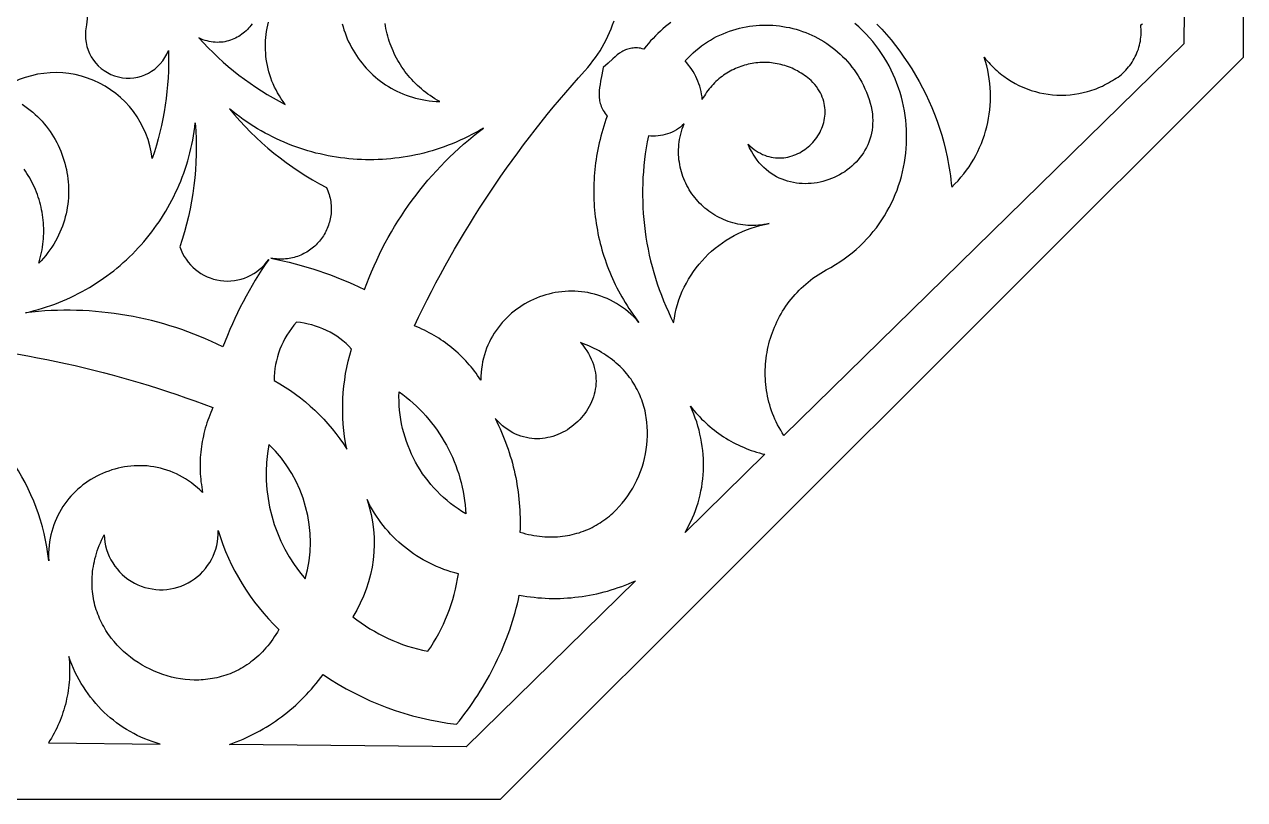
# Model space of a CAD drawing. Extents: x -555 to 555, y -555 to 555.
# Drawn here: x 6.6 to 175, y -175.3 to -68.3 of the extents above; entities that cross this region are included whole.
import ezdxf

# ---------------------------------------------------------------- set-up
doc = ezdxf.new("R2010")
doc.units = 0
doc.layers.add('LAYER_1', color=18, linetype='CONTINUOUS')
doc.layers.add('LAYER_2', color=140, linetype='CONTINUOUS')

msp = doc.modelspace()

# ---------------------------------------------------------------- linework, layer by layer
at = {"layer": 'LAYER_1'}
for points in [[(167.4, 6.28), (166.61, -71), (111.42, -125.03), (111.19, -124.66), (110.97, -124.29), (110.75, -123.92), (110.55, -123.55), (110.36, -123.17), (110.18, -122.78), (110.02, -122.4), (109.86, -122.01), (109.72, -121.62), (109.58, -121.23), (109.46, -120.83), (109.35, -120.43), (109.25, -120.03), (109.16, -119.63), (109.08, -119.23), (109.01, -118.83), (108.95, -118.42), (108.91, -118.02), (108.87, -117.61), (108.85, -117.21), (108.83, -116.8), (108.83, -116.39), (108.83, -115.99), (108.85, -115.58), (108.87, -115.18), (108.91, -114.77), (108.96, -114.37), (109.01, -113.97), (109.08, -113.57), (109.15, -113.17), (109.24, -112.78), (109.34, -112.38), (109.44, -111.99), (109.56, -111.6), (109.68, -111.22), (109.82, -110.84), (109.96, -110.46), (110.12, -110.08), (110.28, -109.71), (110.45, -109.34), (110.63, -108.98), (110.82, -108.61), (111.02, -108.26), (111.23, -107.91), (111.45, -107.56), (111.68, -107.22), (111.91, -106.89), (112.16, -106.56), (112.41, -106.23), (112.68, -105.91), (112.95, -105.6), (113.23, -105.3), (113.51, -105), (113.81, -104.7), (114.12, -104.42), (114.43, -104.14), (114.75, -103.87), (115.08, -103.61), (115.42, -103.35), (115.77, -103.1), (116.12, -102.86), (116.49, -102.63), (116.86, -102.41), (117.24, -102.2), (117.89, -101.85), (118.52, -101.47), (119.13, -101.09), (119.72, -100.68), (120.29, -100.26), (120.84, -99.82), (121.38, -99.37), (121.89, -98.91), (122.38, -98.43), (122.86, -97.93), (123.32, -97.43), (123.75, -96.91), (124.17, -96.38), (124.56, -95.84), (124.94, -95.29), (125.3, -94.72), (125.64, -94.15), (125.96, -93.57), (126.25, -92.98), (126.53, -92.39), (126.79, -91.78), (127.03, -91.17), (127.25, -90.55), (127.45, -89.93), (127.63, -89.3), (127.79, -88.67), (127.93, -88.03), (128.05, -87.39), (128.15, -86.75), (128.23, -86.1), (128.29, -85.45), (128.33, -84.8), (128.35, -84.15), (128.35, -83.5), (128.33, -82.85), (128.29, -82.2), (128.23, -81.55), (128.15, -80.9), (128.05, -80.26), (127.93, -79.61), (127.79, -78.98), (127.63, -78.34), (127.44, -77.71), (127.24, -77.08), (127.02, -76.46), (126.78, -75.85), (126.51, -75.24), (126.23, -74.64), (125.93, -74.05), (125.6, -73.47), (125.26, -72.89), (124.89, -72.32), (124.5, -71.77), (124.1, -71.22), (123.67, -70.69), (123.22, -70.16), (122.75, -69.65), (122.26, -69.15), (121.75, -68.67), (121.22, -68.2)], [(38, -68.24), (37.85, -68.45), (37.69, -68.65), (37.53, -68.84), (37.35, -69.02), (37.17, -69.2), (36.98, -69.37), (36.79, -69.54), (36.59, -69.69), (36.38, -69.84), (36.17, -69.97), (35.95, -70.1), (35.72, -70.22), (35.49, -70.33), (35.26, -70.42), (35.01, -70.51), (34.77, -70.59), (34.52, -70.65), (34.26, -70.71), (34, -70.75), (33.74, -70.78), (33.47, -70.79), (33.2, -70.8), (32.93, -70.79), (32.65, -70.76), (32.37, -70.73), (32.09, -70.67), (31.8, -70.61), (31.51, -70.52), (31.22, -70.43), (30.93, -70.31), (30.64, -70.18), (31.28, -70.88), (31.94, -71.56), (32.62, -72.22), (33.31, -72.87), (34.01, -73.51), (34.72, -74.12), (35.45, -74.73), (36.19, -75.31), (36.95, -75.88), (37.72, -76.43), (38.5, -76.96), (39.29, -77.48), (40.09, -77.98), (40.91, -78.46), (41.73, -78.93), (42.57, -79.37), (42.29, -78.98), (42.02, -78.59), (41.77, -78.19), (41.53, -77.78), (41.31, -77.37), (41.11, -76.96), (40.92, -76.54), (40.75, -76.13), (40.59, -75.7), (40.45, -75.28), (40.33, -74.85), (40.22, -74.43), (40.12, -74), (40.04, -73.57), (39.97, -73.14), (39.92, -72.71), (39.88, -72.27), (39.86, -71.84), (39.85, -71.41), (39.86, -70.98), (39.87, -70.55), (39.91, -70.13), (39.95, -69.7), (40.01, -69.28), (40.08, -68.86), (40.17, -68.44), (40.27, -68.03)], [(50.44, -68.23), (50.56, -68.65), (50.69, -69.07), (50.83, -69.49), (50.98, -69.9), (51.15, -70.31), (51.33, -70.71), (51.52, -71.1), (51.73, -71.49), (51.94, -71.88), (52.17, -72.25), (52.41, -72.62), (52.66, -72.98), (52.92, -73.34), (53.19, -73.68), (53.47, -74.02), (53.76, -74.35), (54.06, -74.67), (54.37, -74.98), (54.69, -75.29), (55.02, -75.58), (55.37, -75.86), (55.72, -76.13), (56.07, -76.4), (56.44, -76.65), (56.82, -76.89), (57.21, -77.12), (57.6, -77.33), (58, -77.54), (58.41, -77.73), (58.83, -77.91), (59.26, -78.07), (59.69, -78.23), (60.13, -78.37), (60.58, -78.49), (61.03, -78.61), (61.49, -78.7), (61.96, -78.79), (62.44, -78.85), (62.92, -78.9), (63.4, -78.94), (63.9, -78.96), (63.56, -78.77), (63.23, -78.57), (62.9, -78.37), (62.58, -78.15), (62.27, -77.93), (61.97, -77.71), (61.67, -77.47), (61.38, -77.23), (61.1, -76.99), (60.82, -76.74), (60.56, -76.48), (60.3, -76.21), (60.04, -75.94), (59.8, -75.67), (59.56, -75.39), (59.33, -75.1), (59.11, -74.81), (58.89, -74.51), (58.69, -74.21), (58.49, -73.91), (58.3, -73.6), (58.12, -73.28), (57.94, -72.97), (57.77, -72.64), (57.61, -72.32), (57.46, -71.99), (57.32, -71.66), (57.19, -71.32), (57.06, -70.98), (56.94, -70.64), (56.83, -70.3), (56.73, -69.95), (56.64, -69.6), (56.56, -69.25), (56.48, -68.9), (56.41, -68.54), (56.36, -68.19)], [(95.79, -68.04), (95.43, -68.33), (95.06, -68.63), (94.71, -68.94), (94.36, -69.25), (94.02, -69.58), (93.68, -69.92), (93.35, -70.26), (93.02, -70.61), (92.71, -70.97), (92.4, -71.34), (92.1, -71.72), (91.86, -71.67), (91.64, -71.62), (91.42, -71.59), (91.2, -71.57), (91, -71.56), (90.8, -71.56), (90.6, -71.58), (90.41, -71.6), (90.23, -71.63), (90.05, -71.67), (89.87, -71.72), (89.7, -71.78), (89.53, -71.85), (89.36, -71.92), (89.2, -72.01), (89.04, -72.1), (88.72, -72.3), (88.41, -72.53), (88.1, -72.78), (87.78, -73.05), (87.14, -73.65), (86.46, -74.29), (86.28, -75.26), (86.11, -76.17), (86.04, -76.61), (85.98, -77.03), (85.93, -77.45), (85.91, -77.86), (85.92, -78.26), (85.93, -78.46), (85.95, -78.66), (85.98, -78.85), (86.02, -79.05), (86.07, -79.25), (86.13, -79.44), (86.2, -79.63), (86.28, -79.83), (86.37, -80.02), (86.47, -80.21), (86.59, -80.4), (86.72, -80.6), (86.86, -80.79), (87.02, -80.99), (86.85, -81.44), (86.7, -81.89), (86.55, -82.34), (86.41, -82.8), (86.27, -83.26), (86.15, -83.72), (86.03, -84.18), (85.92, -84.64), (85.82, -85.1), (85.72, -85.56), (85.63, -86.02), (85.55, -86.49), (85.48, -86.95), (85.41, -87.42), (85.36, -87.88), (85.3, -88.35), (85.26, -88.82), (85.23, -89.28), (85.2, -89.75), (85.18, -90.22), (85.16, -90.68), (85.16, -91.15), (85.16, -91.62), (85.17, -92.08), (85.18, -92.55), (85.21, -93.02), (85.24, -93.48), (85.28, -93.94), (85.32, -94.41), (85.38, -94.87), (85.44, -95.33), (85.5, -95.79), (85.58, -96.25), (85.66, -96.71), (85.75, -97.17), (85.84, -97.62), (85.95, -98.08), (86.06, -98.53), (86.18, -98.98), (86.3, -99.43), (86.43, -99.88), (86.57, -100.32), (86.72, -100.76), (86.87, -101.21), (87.03, -101.64), (87.2, -102.08), (87.37, -102.52), (87.56, -102.95), (87.74, -103.38), (87.94, -103.8), (88.14, -104.23), (88.35, -104.65), (88.57, -105.07), (88.79, -105.48), (89.02, -105.9), (89.26, -106.3), (89.5, -106.71), (89.76, -107.11), (90.01, -107.51), (90.28, -107.91), (90.55, -108.3), (90.83, -108.69), (91.11, -109.07), (91.41, -109.46), (91.05, -109.06), (90.68, -108.68), (90.3, -108.32), (89.92, -107.98), (89.53, -107.66), (89.13, -107.37), (88.72, -107.09), (88.31, -106.83), (87.89, -106.59), (87.46, -106.37), (87.03, -106.16), (86.6, -105.98), (86.16, -105.81), (85.72, -105.67), (85.27, -105.54), (84.82, -105.43), (84.37, -105.33), (83.92, -105.26), (83.47, -105.2), (83.02, -105.16), (82.56, -105.13), (82.11, -105.12), (81.66, -105.13), (81.21, -105.16), (80.76, -105.2), (80.31, -105.25), (79.86, -105.33), (79.42, -105.41), (78.98, -105.52), (78.55, -105.64), (78.12, -105.77), (77.69, -105.92), (77.27, -106.08), (76.86, -106.26), (76.45, -106.45), (76.05, -106.66), (75.66, -106.88), (75.27, -107.11), (74.9, -107.36), (74.53, -107.62), (74.17, -107.9), (73.82, -108.18), (73.48, -108.48), (73.15, -108.79), (72.84, -109.12), (72.53, -109.46), (72.24, -109.8), (71.96, -110.17), (71.69, -110.54), (71.43, -110.92), (71.19, -111.32), (70.97, -111.72), (70.76, -112.14), (70.56, -112.57), (70.38, -113.01), (70.22, -113.46), (70.07, -113.91), (69.94, -114.38), (69.83, -114.86), (69.74, -115.35), (69.67, -115.85), (69.61, -116.35), (69.58, -116.87), (69.56, -117.4), (69.35, -117.08), (69.14, -116.77), (68.92, -116.46), (68.7, -116.16), (68.47, -115.86), (68.23, -115.57), (67.99, -115.28), (67.74, -115), (67.49, -114.72), (67.23, -114.45), (66.97, -114.19), (66.7, -113.92), (66.43, -113.67), (66.15, -113.42), (65.87, -113.17), (65.58, -112.93), (65.29, -112.7), (64.99, -112.47), (64.69, -112.25), (64.39, -112.03), (64.08, -111.82), (63.76, -111.62), (63.45, -111.42), (63.12, -111.23), (62.8, -111.04), (62.47, -110.86), (62.13, -110.69), (61.8, -110.52), (61.45, -110.36), (61.11, -110.21), (60.76, -110.06), (60.41, -109.92), (60.98, -108.72), (61.57, -107.53), (62.16, -106.34), (62.77, -105.16), (63.39, -103.98), (64.01, -102.81), (64.65, -101.64), (65.3, -100.49), (65.96, -99.33), (66.63, -98.19), (67.31, -97.05), (68, -95.92), (68.7, -94.79), (69.41, -93.67), (70.14, -92.56), (70.87, -91.45), (71.61, -90.35), (72.36, -89.26), (73.13, -88.17), (73.9, -87.09), (74.68, -86.02), (75.47, -84.96), (76.28, -83.9), (77.09, -82.85), (77.91, -81.81), (78.74, -80.77), (79.58, -79.74), (80.43, -78.72), (81.3, -77.71), (82.17, -76.71), (83.05, -75.71), (83.94, -74.72), (83.94, -74.71), (84.33, -74.27), (84.7, -73.82), (85.05, -73.37), (85.39, -72.9), (85.72, -72.43), (86.03, -71.95), (86.32, -71.46), (86.6, -70.96), (86.87, -70.46), (87.12, -69.95), (87.35, -69.43), (87.57, -68.91), (87.77, -68.38), (87.96, -67.84)], [(124.24, -68.27), (124.91, -68.99), (125.56, -69.72), (126.2, -70.47), (126.81, -71.23), (127.41, -72.02), (127.98, -72.82), (128.54, -73.64), (129.08, -74.47), (129.59, -75.32), (130.08, -76.18), (130.55, -77.06), (131, -77.95), (131.42, -78.86), (131.83, -79.79), (132.2, -80.72), (132.56, -81.67), (132.89, -82.63), (133.19, -83.61), (133.47, -84.6), (133.72, -85.6), (133.95, -86.61), (134.05, -87.12), (134.14, -87.64), (134.23, -88.15), (134.32, -88.67), (134.39, -89.2), (134.46, -89.72), (134.52, -90.25), (134.58, -90.78), (135.02, -90.34), (135.45, -89.89), (135.85, -89.42), (136.24, -88.94), (136.61, -88.45), (136.96, -87.95), (137.3, -87.44), (137.61, -86.92), (137.9, -86.39), (138.18, -85.85), (138.43, -85.3), (138.67, -84.75), (138.88, -84.19), (139.08, -83.62), (139.26, -83.04), (139.41, -82.46), (139.55, -81.87), (139.66, -81.28), (139.76, -80.69), (139.83, -80.09), (139.89, -79.49), (139.92, -78.89), (139.93, -78.28), (139.92, -77.67), (139.89, -77.07), (139.84, -76.46), (139.76, -75.85), (139.67, -75.25), (139.55, -74.64), (139.41, -74.04), (139.25, -73.44), (139.06, -72.85), (139.26, -73.1), (139.47, -73.35), (139.68, -73.59), (139.89, -73.82), (140.11, -74.05), (140.33, -74.27), (140.56, -74.49), (140.79, -74.7), (141.03, -74.91), (141.27, -75.1), (141.51, -75.3), (141.76, -75.48), (142.26, -75.84), (142.78, -76.16), (143.31, -76.47), (143.85, -76.74), (144.41, -77), (144.97, -77.22), (145.54, -77.42), (146.12, -77.6), (146.71, -77.74), (147.3, -77.86), (147.9, -77.96), (148.5, -78.03), (149.1, -78.07), (149.71, -78.08), (150.32, -78.07), (150.92, -78.02), (151.53, -77.96), (152.13, -77.86), (152.73, -77.73), (153.33, -77.58), (153.63, -77.49), (153.92, -77.4), (154.22, -77.3), (154.51, -77.19), (154.8, -77.07), (155.09, -76.95), (155.38, -76.82), (155.66, -76.68), (155.95, -76.53), (156.23, -76.38), (156.5, -76.22), (156.78, -76.06), (157.04, -75.9), (157.29, -75.74), (157.53, -75.58), (157.76, -75.4), (157.99, -75.22), (158.21, -75.03), (158.42, -74.83), (158.62, -74.62), (158.81, -74.41), (158.99, -74.19), (159.17, -73.97), (159.33, -73.74), (159.49, -73.51), (159.64, -73.27), (159.78, -73.02), (159.91, -72.77), (160.03, -72.52), (160.14, -72.26), (160.24, -72), (160.34, -71.74), (160.42, -71.47), (160.49, -71.2), (160.56, -70.93), (160.61, -70.65), (160.65, -70.37), (160.69, -70.1), (160.71, -69.82), (160.72, -69.53), (160.72, -69.25), (160.72, -68.97), (160.7, -68.68), (160.67, -68.4), (160.89, -68.22)], [(6.26, -79.33), (6.64, -79.59), (7.01, -79.86), (7.38, -80.14), (7.73, -80.43), (8.07, -80.73), (8.4, -81.05), (8.71, -81.37), (9.02, -81.69), (9.31, -82.03), (9.59, -82.38), (9.86, -82.73), (10.12, -83.09), (10.37, -83.46), (10.6, -83.84), (10.83, -84.22), (11.04, -84.61), (11.23, -85), (11.42, -85.4), (11.59, -85.8), (11.75, -86.21), (11.9, -86.63), (12.04, -87.04), (12.16, -87.47), (12.27, -87.89), (12.37, -88.32), (12.45, -88.75), (12.52, -89.18), (12.58, -89.62), (12.62, -90.05), (12.65, -90.49), (12.67, -90.93), (12.68, -91.37), (12.67, -91.81), (12.65, -92.25), (12.61, -92.69), (12.56, -93.13), (12.5, -93.57), (12.42, -94.01), (12.33, -94.45), (12.22, -94.88), (12.1, -95.31), (11.97, -95.74), (11.82, -96.17), (11.66, -96.59), (11.48, -97.01), (11.29, -97.42), (11.08, -97.83), (10.86, -98.24), (10.62, -98.64), (10.37, -99.04), (10.11, -99.43), (9.83, -99.81), (9.53, -100.19), (9.22, -100.56), (8.9, -100.92), (8.55, -101.28), (8.67, -100.9), (8.77, -100.53), (8.86, -100.16), (8.94, -99.78), (9.02, -99.41), (9.08, -99.04), (9.13, -98.66), (9.17, -98.29), (9.21, -97.91), (9.23, -97.54), (9.24, -97.17), (9.25, -96.8), (9.24, -96.43), (9.23, -96.06), (9.21, -95.69), (9.17, -95.33), (9.13, -94.97), (9.08, -94.6), (9.02, -94.24), (8.95, -93.89), (8.88, -93.53), (8.79, -93.18), (8.7, -92.83), (8.6, -92.48), (8.48, -92.14), (8.37, -91.79), (8.24, -91.46), (8.1, -91.12), (7.96, -90.79), (7.81, -90.46), (7.65, -90.14), (7.48, -89.82), (7.31, -89.5), (7.12, -89.19), (6.93, -88.88), (6.74, -88.58), (6.53, -88.28)]]:
    msp.add_lwpolyline(points, dxfattribs=at)
for points in [[(4.47, -61.07, 0.862472), (13.24, -56.4, -0.153049), (15.03, -69.21, 0.87466), (26.46, -71.93, -0.089383), (24.22, -86.81, 0.578149), (2.79, -77.68)], [(-8.73, -112.09, -0.074077), (32.6, -121.2), (32.45, -121.55), (32.3, -121.89), (32.16, -122.24), (32.02, -122.6), (31.89, -122.95), (31.77, -123.31), (31.66, -123.66), (31.55, -124.02), (31.45, -124.38), (31.36, -124.75), (31.28, -125.11), (31.2, -125.48), (31.13, -125.85), (31.06, -126.21), (31.01, -126.58), (30.96, -126.95), (30.92, -127.33), (30.88, -127.7), (30.86, -128.07), (30.84, -128.44), (30.83, -128.82), (30.82, -129.19), (30.82, -129.57), (30.83, -129.94), (30.85, -130.32), (30.88, -130.69), (30.91, -131.06), (30.95, -131.44), (31, -131.81), (31.05, -132.18), (31.11, -132.56), (31.18, -132.93), (30.81, -132.56), (30.42, -132.21), (30.03, -131.88), (29.64, -131.58), (29.23, -131.29), (28.82, -131.02), (28.4, -130.77), (27.98, -130.54), (27.55, -130.33), (27.12, -130.14), (26.68, -129.96), (26.24, -129.81), (25.79, -129.67), (25.35, -129.55), (24.9, -129.45), (24.45, -129.37), (23.99, -129.3), (23.54, -129.25), (23.09, -129.22), (22.63, -129.21), (22.18, -129.21), (21.73, -129.23), (21.28, -129.26), (20.83, -129.31), (20.38, -129.38), (19.94, -129.46), (19.5, -129.56), (19.07, -129.67), (18.63, -129.8), (18.21, -129.95), (17.79, -130.1), (17.37, -130.28), (16.96, -130.46), (16.56, -130.66), (16.16, -130.88), (15.77, -131.11), (15.4, -131.35), (15.02, -131.6), (14.66, -131.87), (14.31, -132.16), (13.97, -132.45), (13.63, -132.76), (13.31, -133.08), (13, -133.41), (12.7, -133.75), (12.42, -134.11), (12.15, -134.48), (11.89, -134.85), (11.64, -135.24), (11.41, -135.65), (11.19, -136.06), (10.99, -136.48), (10.81, -136.91), (10.64, -137.36), (10.48, -137.81), (10.35, -138.27), (10.23, -138.75), (10.13, -139.23), (10.05, -139.72), (9.98, -140.22), (9.94, -140.73), (9.92, -141.25), (9.91, -141.78), (9.93, -142.32, 0.260478), (-6.62, -118.74)]]:
    msp.add_lwpolyline(points, format="xyb", dxfattribs=at)
for points in [[(115.16, -76.07), (114.94, -75.88), (114.72, -75.69), (114.49, -75.52), (114.26, -75.35), (114.02, -75.19), (113.78, -75.03), (113.54, -74.89), (113.3, -74.75), (113.05, -74.62), (112.8, -74.5), (112.55, -74.38), (112.3, -74.28), (112.04, -74.18), (111.78, -74.09), (111.53, -74), (111.27, -73.93), (111, -73.86), (110.74, -73.8), (110.48, -73.74), (110.21, -73.7), (109.94, -73.66), (109.68, -73.63), (109.41, -73.6), (109.14, -73.59), (108.88, -73.58), (108.61, -73.58), (108.34, -73.58), (108.08, -73.6), (107.81, -73.62), (107.55, -73.64), (107.28, -73.68), (107.02, -73.72), (106.76, -73.77), (106.5, -73.83), (106.24, -73.89), (105.98, -73.96), (105.73, -74.04), (105.47, -74.12), (105.22, -74.21), (104.97, -74.31), (104.73, -74.42), (104.48, -74.53), (104.24, -74.65), (104.01, -74.77), (103.77, -74.91), (103.54, -75.04), (103.31, -75.19), (103.09, -75.34), (102.87, -75.5), (102.65, -75.67), (102.44, -75.84), (102.24, -76.02), (102.03, -76.21), (101.83, -76.4), (101.64, -76.6), (101.45, -76.8), (101.27, -77.02), (101.09, -77.23), (100.92, -77.46), (100.75, -77.69), (100.59, -77.93), (100.44, -78.17), (100.29, -78.42), (100.15, -78.68), (100.11, -78.31), (100.05, -77.94), (99.98, -77.57), (99.89, -77.21), (99.79, -76.86), (99.68, -76.51), (99.55, -76.16), (99.4, -75.82), (99.24, -75.49), (99.07, -75.16), (98.89, -74.84), (98.69, -74.53), (98.48, -74.22), (98.26, -73.93), (98.02, -73.64), (97.77, -73.36), (98.13, -72.98), (98.5, -72.61), (98.87, -72.26), (99.26, -71.92), (99.65, -71.6), (100.05, -71.3), (100.45, -71.01), (100.86, -70.74), (101.28, -70.48), (101.7, -70.24), (102.13, -70.01), (102.57, -69.8), (103.01, -69.6), (103.45, -69.42), (103.89, -69.26), (104.35, -69.11), (104.8, -68.97), (105.26, -68.85), (105.71, -68.74), (106.18, -68.65), (106.64, -68.57), (107.1, -68.51), (107.57, -68.46), (108.03, -68.43), (108.5, -68.41), (108.96, -68.41), (109.43, -68.42), (109.89, -68.44), (110.36, -68.48), (110.82, -68.53), (111.28, -68.6), (111.74, -68.68), (112.19, -68.77), (112.65, -68.88), (113.09, -69), (113.54, -69.13), (113.98, -69.28), (114.42, -69.45), (114.85, -69.62), (115.27, -69.81), (115.7, -70.01), (116.11, -70.23), (116.52, -70.46), (116.92, -70.7), (117.32, -70.95), (117.7, -71.22), (118.08, -71.5), (118.46, -71.79), (118.82, -72.1), (119.17, -72.42), (119.52, -72.75), (119.85, -73.09), (120.18, -73.45), (120.5, -73.82), (120.8, -74.2), (121.09, -74.59), (121.38, -74.99), (121.65, -75.41), (121.91, -75.84), (122.15, -76.28), (122.38, -76.74), (122.6, -77.2), (122.81, -77.68), (123, -78.17), (123.18, -78.67), (123.33, -79.18), (123.45, -79.67), (123.55, -80.16), (123.62, -80.64), (123.66, -81.11), (123.67, -81.57), (123.66, -82.03), (123.63, -82.47), (123.58, -82.91), (123.5, -83.34), (123.4, -83.75), (123.28, -84.16), (123.14, -84.56), (122.98, -84.94), (122.8, -85.32), (122.6, -85.68), (122.39, -86.03), (122.15, -86.38), (121.91, -86.7), (121.65, -87.02), (121.37, -87.32), (121.08, -87.61), (120.78, -87.89), (120.46, -88.15), (120.14, -88.4), (119.8, -88.64), (119.45, -88.86), (119.09, -89.07), (118.73, -89.26), (118.36, -89.44), (117.98, -89.6), (117.59, -89.74), (117.2, -89.87), (116.8, -89.99), (116.4, -90.08), (116, -90.16), (115.59, -90.22), (115.18, -90.27), (114.77, -90.29), (114.36, -90.3), (113.95, -90.29), (113.54, -90.26), (113.13, -90.22), (112.73, -90.15), (112.33, -90.06), (111.93, -89.96), (111.53, -89.83), (111.15, -89.69), (110.76, -89.52), (110.39, -89.33), (110.02, -89.12), (109.66, -88.89), (109.31, -88.64), (108.97, -88.36), (108.64, -88.07), (108.32, -87.75), (108.01, -87.41), (107.72, -87.04), (107.44, -86.65), (107.17, -86.24), (106.92, -85.8), (106.68, -85.34), (106.46, -84.85), (106.74, -85.11), (107.02, -85.35), (107.3, -85.57), (107.59, -85.77), (107.88, -85.95), (108.17, -86.11), (108.46, -86.25), (108.76, -86.38), (109.05, -86.48), (109.35, -86.57), (109.64, -86.64), (109.94, -86.69), (110.24, -86.73), (110.53, -86.75), (110.82, -86.75), (111.11, -86.74), (111.4, -86.71), (111.69, -86.67), (111.97, -86.62), (112.25, -86.55), (112.53, -86.47), (112.8, -86.38), (113.07, -86.27), (113.33, -86.15), (113.59, -86.02), (113.84, -85.88), (114.08, -85.72), (114.32, -85.56), (114.55, -85.39), (114.78, -85.2), (114.99, -85.01), (115.2, -84.81), (115.4, -84.6), (115.59, -84.38), (115.77, -84.16), (115.95, -83.92), (116.11, -83.68), (116.26, -83.44), (116.4, -83.18), (116.53, -82.93), (116.64, -82.66), (116.75, -82.4), (116.84, -82.12), (116.92, -81.85), (116.98, -81.57), (117.03, -81.28), (117.07, -80.99), (117.1, -80.71), (117.1, -80.41), (117.1, -80.12), (117.07, -79.83), (117.03, -79.53), (116.98, -79.24), (116.91, -78.94), (116.82, -78.65), (116.71, -78.35), (116.58, -78.06), (116.44, -77.77), (116.28, -77.48), (116.09, -77.19), (115.89, -76.91), (115.67, -76.63), (115.42, -76.35)], [(34.88, -79.96), (35.58, -80.8), (36.3, -81.61), (37.04, -82.4), (37.8, -83.18), (38.57, -83.93), (39.37, -84.67), (40.18, -85.38), (41.02, -86.07), (41.86, -86.74), (42.73, -87.39), (43.61, -88.02), (44.51, -88.63), (45.43, -89.21), (46.36, -89.77), (47.3, -90.3), (48.26, -90.82), (48.37, -91.06), (48.47, -91.3), (48.56, -91.54), (48.64, -91.79), (48.71, -92.03), (48.77, -92.28), (48.82, -92.52), (48.86, -92.76), (48.89, -93.01), (48.92, -93.25), (48.93, -93.49), (48.94, -93.73), (48.93, -93.97), (48.92, -94.21), (48.9, -94.44), (48.88, -94.68), (48.84, -94.91), (48.8, -95.14), (48.75, -95.37), (48.69, -95.59), (48.62, -95.81), (48.55, -96.03), (48.47, -96.25), (48.38, -96.47), (48.29, -96.68), (48.18, -96.89), (48.08, -97.09), (47.96, -97.29), (47.84, -97.49), (47.71, -97.68), (47.58, -97.87), (47.44, -98.05), (47.3, -98.23), (47.14, -98.4), (46.99, -98.57), (46.83, -98.74), (46.66, -98.9), (46.48, -99.05), (46.31, -99.2), (46.12, -99.34), (45.94, -99.47), (45.74, -99.6), (45.55, -99.73), (45.35, -99.84), (45.14, -99.95), (44.93, -100.06), (44.72, -100.15), (44.5, -100.24), (44.28, -100.33), (44.05, -100.4), (43.83, -100.47), (43.59, -100.53), (43.36, -100.58), (43.12, -100.62), (42.88, -100.66), (42.64, -100.68), (42.39, -100.7), (42.14, -100.71), (41.89, -100.71), (41.64, -100.7), (41.38, -100.68), (41.12, -100.65), (40.86, -100.61), (40.6, -100.56), (41.44, -100.74), (42.27, -100.93), (43.11, -101.13), (43.93, -101.34), (44.76, -101.57), (45.58, -101.81), (46.39, -102.06), (47.21, -102.32), (48.01, -102.6), (48.82, -102.89), (49.62, -103.2), (50.41, -103.51), (51.2, -103.84), (51.98, -104.18), (52.76, -104.53), (53.53, -104.9), (53.84, -104.07), (54.16, -103.25), (54.5, -102.44), (54.84, -101.63), (55.21, -100.83), (55.59, -100.04), (55.98, -99.26), (56.38, -98.48), (56.8, -97.71), (57.23, -96.95), (57.68, -96.2), (58.14, -95.46), (58.61, -94.72), (59.1, -94), (59.6, -93.28), (60.11, -92.57), (60.63, -91.87), (61.17, -91.18), (61.72, -90.5), (62.28, -89.83), (62.85, -89.17), (63.44, -88.53), (64.04, -87.89), (64.65, -87.26), (65.27, -86.64), (65.9, -86.03), (66.54, -85.44), (67.2, -84.85), (67.86, -84.28), (68.54, -83.72), (69.23, -83.17), (69.93, -82.63), (69.41, -82.94), (68.88, -83.24), (68.35, -83.52), (67.82, -83.8), (67.28, -84.06), (66.74, -84.31), (66.19, -84.55), (65.64, -84.78), (65.09, -85), (64.54, -85.21), (63.98, -85.4), (63.42, -85.58), (62.86, -85.76), (62.29, -85.92), (61.73, -86.07), (61.16, -86.21), (60.59, -86.33), (60.02, -86.45), (59.44, -86.56), (58.87, -86.65), (58.3, -86.73), (57.72, -86.8), (57.14, -86.86), (56.56, -86.91), (55.99, -86.95), (55.41, -86.98), (54.83, -86.99), (54.25, -87), (53.67, -86.99), (53.1, -86.98), (52.52, -86.95), (51.94, -86.91), (51.37, -86.86), (50.79, -86.8), (50.22, -86.73), (49.65, -86.64), (49.08, -86.55), (48.51, -86.44), (47.94, -86.33), (47.38, -86.2), (46.82, -86.07), (46.26, -85.92), (45.7, -85.76), (45.15, -85.59), (44.6, -85.41), (44.05, -85.22), (43.5, -85.02), (42.96, -84.8), (42.42, -84.58), (41.89, -84.35), (41.36, -84.1), (40.83, -83.85), (40.31, -83.58), (39.79, -83.31), (39.28, -83.02), (38.77, -82.72), (38.26, -82.41), (37.76, -82.1), (37.27, -81.77), (36.78, -81.43), (36.3, -81.08), (35.82, -80.72), (35.35, -80.34)], [(97.64, -82.03), (97.39, -82.26), (97.13, -82.48), (96.85, -82.68), (96.57, -82.86), (96.27, -83.03), (95.97, -83.18), (95.66, -83.32), (95.34, -83.43), (95.02, -83.53), (94.7, -83.61), (94.37, -83.67), (94.04, -83.71), (93.7, -83.74), (93.37, -83.74), (93.03, -83.72), (92.7, -83.69), (92.54, -84.51), (92.4, -85.33), (92.28, -86.16), (92.17, -86.98), (92.08, -87.81), (92.01, -88.64), (91.96, -89.46), (91.92, -90.29), (91.9, -91.12), (91.9, -91.95), (91.92, -92.77), (91.95, -93.6), (92, -94.42), (92.07, -95.25), (92.15, -96.07), (92.25, -96.89), (92.37, -97.7), (92.51, -98.52), (92.66, -99.33), (92.83, -100.14), (93.02, -100.94), (93.22, -101.74), (93.45, -102.54), (93.68, -103.33), (93.94, -104.12), (94.21, -104.9), (94.5, -105.68), (94.8, -106.46), (95.12, -107.22), (95.46, -107.99), (95.82, -108.74), (96.19, -109.49), (96.29, -108.84), (96.41, -108.2), (96.56, -107.57), (96.73, -106.95), (96.93, -106.34), (97.15, -105.74), (97.39, -105.15), (97.66, -104.58), (97.95, -104.01), (98.26, -103.47), (98.59, -102.93), (98.94, -102.41), (99.31, -101.9), (99.7, -101.41), (100.11, -100.93), (100.53, -100.47), (100.98, -100.03), (101.44, -99.61), (101.91, -99.2), (102.41, -98.81), (102.92, -98.44), (103.44, -98.09), (103.98, -97.77), (104.53, -97.46), (105.1, -97.17), (105.68, -96.91), (106.27, -96.66), (106.87, -96.44), (107.49, -96.25), (108.11, -96.08), (108.75, -95.93), (109.39, -95.81), (109.02, -95.89), (108.64, -95.95), (108.27, -96), (107.9, -96.04), (107.53, -96.07), (107.17, -96.08), (106.81, -96.08), (106.45, -96.06), (106.09, -96.03), (105.74, -95.99), (105.4, -95.94), (105.05, -95.88), (104.71, -95.8), (104.38, -95.72), (104.05, -95.62), (103.72, -95.51), (103.4, -95.39), (103.09, -95.26), (102.78, -95.12), (102.47, -94.97), (102.18, -94.81), (101.88, -94.64), (101.6, -94.47), (101.32, -94.28), (101.04, -94.08), (100.78, -93.88), (100.52, -93.66), (100.27, -93.44), (100.02, -93.21), (99.78, -92.98), (99.55, -92.73), (99.33, -92.48), (99.12, -92.22), (98.91, -91.96), (98.72, -91.69), (98.53, -91.41), (98.35, -91.13), (98.18, -90.84), (98.02, -90.54), (97.87, -90.24), (97.73, -89.93), (97.6, -89.62), (97.48, -89.31), (97.37, -88.99), (97.27, -88.67), (97.18, -88.34), (97.1, -88.01), (97.03, -87.67), (96.98, -87.33), (96.93, -86.99), (96.9, -86.65), (96.88, -86.3), (96.87, -85.95), (96.88, -85.6), (96.89, -85.25), (96.92, -84.9), (96.97, -84.54), (97.02, -84.18), (97.09, -83.82), (97.17, -83.47), (97.27, -83.11), (97.38, -82.75), (97.5, -82.39)], [(74.98, -138.38), (75.37, -138.49), (75.76, -138.59), (76.15, -138.68), (76.53, -138.76), (76.91, -138.83), (77.29, -138.89), (77.66, -138.94), (78.03, -138.98), (78.4, -139.01), (78.76, -139.03), (79.12, -139.04), (79.48, -139.04), (79.83, -139.03), (80.18, -139.01), (80.53, -138.98), (80.87, -138.94), (81.2, -138.9), (81.54, -138.84), (81.87, -138.78), (82.19, -138.71), (82.51, -138.63), (82.83, -138.54), (83.14, -138.45), (83.45, -138.34), (83.76, -138.23), (84.06, -138.11), (84.36, -137.99), (84.65, -137.86), (84.93, -137.72), (85.22, -137.57), (85.5, -137.41), (85.77, -137.25), (86.04, -137.09), (86.3, -136.91), (86.56, -136.73), (86.82, -136.55), (87.07, -136.36), (87.32, -136.16), (87.56, -135.95), (87.79, -135.74), (88.02, -135.53), (88.25, -135.31), (88.68, -134.86), (89.1, -134.38), (89.49, -133.89), (89.86, -133.38), (90.21, -132.86), (90.54, -132.31), (90.85, -131.76), (91.13, -131.19), (91.39, -130.62), (91.62, -130.03), (91.83, -129.43), (92.01, -128.83), (92.17, -128.21), (92.31, -127.59), (92.42, -126.97), (92.5, -126.35), (92.55, -125.72), (92.58, -125.09), (92.58, -124.46), (92.56, -123.83), (92.5, -123.2), (92.46, -122.89), (92.42, -122.58), (92.36, -122.27), (92.3, -121.96), (92.24, -121.65), (92.16, -121.34), (92.08, -121.04), (91.99, -120.74), (91.89, -120.43), (91.79, -120.14), (91.67, -119.84), (91.55, -119.55), (91.42, -119.25), (91.29, -118.96), (91.14, -118.68), (90.99, -118.4), (90.83, -118.12), (90.66, -117.84), (90.49, -117.56), (90.31, -117.29), (90.11, -117.03), (89.91, -116.77), (89.7, -116.51), (89.49, -116.25), (89.26, -116), (89.03, -115.76), (88.79, -115.51), (88.54, -115.28), (88.28, -115.05), (88.01, -114.82), (87.73, -114.6), (87.45, -114.38), (87.16, -114.17), (86.85, -113.96), (86.54, -113.76), (86.22, -113.57), (85.89, -113.38), (85.55, -113.19), (85.21, -113.02), (84.85, -112.85), (84.49, -112.68), (84.11, -112.53), (83.73, -112.38), (83.33, -112.23), (83.65, -112.6), (83.94, -112.97), (84.2, -113.35), (84.43, -113.73), (84.64, -114.11), (84.83, -114.49), (84.99, -114.87), (85.13, -115.25), (85.24, -115.64), (85.33, -116.02), (85.4, -116.4), (85.45, -116.78), (85.47, -117.16), (85.48, -117.54), (85.47, -117.91), (85.43, -118.28), (85.38, -118.64), (85.31, -119.01), (85.22, -119.36), (85.12, -119.72), (84.99, -120.06), (84.86, -120.4), (84.7, -120.73), (84.53, -121.06), (84.35, -121.38), (84.15, -121.69), (83.94, -121.99), (83.72, -122.28), (83.48, -122.57), (83.23, -122.84), (82.97, -123.1), (82.7, -123.35), (82.42, -123.59), (82.13, -123.82), (81.83, -124.04), (81.52, -124.24), (81.21, -124.43), (80.88, -124.6), (80.55, -124.77), (80.21, -124.91), (79.87, -125.04), (79.52, -125.16), (79.17, -125.26), (78.81, -125.34), (78.45, -125.4), (78.08, -125.45), (77.72, -125.48), (77.35, -125.49), (76.98, -125.48), (76.6, -125.45), (76.23, -125.4), (75.86, -125.33), (75.48, -125.24), (75.11, -125.13), (74.74, -125), (74.38, -124.84), (74.01, -124.66), (73.65, -124.46), (73.29, -124.23), (72.94, -123.98), (72.59, -123.7), (72.24, -123.4), (71.91, -123.08), (71.57, -122.72), (71.8, -123.18), (72.02, -123.64), (72.23, -124.1), (72.44, -124.56), (72.63, -125.03), (72.82, -125.5), (73, -125.97), (73.17, -126.45), (73.34, -126.92), (73.5, -127.41), (73.65, -127.89), (73.79, -128.37), (73.93, -128.86), (74.05, -129.35), (74.17, -129.84), (74.28, -130.33), (74.39, -130.82), (74.48, -131.32), (74.57, -131.82), (74.65, -132.32), (74.72, -132.82), (74.78, -133.32), (74.84, -133.82), (74.89, -134.32), (74.93, -134.83), (74.96, -135.33), (74.98, -135.84), (75, -136.35), (75.01, -136.85), (75.01, -137.36), (75, -137.87)], [(58.29, -119.01), (58.8, -119.39), (59.29, -119.77), (59.78, -120.17), (60.25, -120.59), (60.7, -121.01), (61.15, -121.45), (61.58, -121.89), (62, -122.35), (62.4, -122.82), (62.79, -123.3), (63.17, -123.79), (63.53, -124.29), (63.88, -124.8), (64.21, -125.32), (64.53, -125.85), (64.83, -126.39), (65.12, -126.93), (65.39, -127.48), (65.65, -128.04), (65.89, -128.61), (66.12, -129.18), (66.33, -129.76), (66.52, -130.35), (66.7, -130.94), (66.86, -131.54), (67.01, -132.15), (67.14, -132.76), (67.25, -133.37), (67.34, -133.99), (67.42, -134.61), (67.48, -135.24), (67.52, -135.86), (66.97, -135.53), (66.43, -135.18), (65.91, -134.81), (65.4, -134.42), (64.91, -134.02), (64.44, -133.6), (63.98, -133.17), (63.53, -132.73), (63.1, -132.27), (62.69, -131.8), (62.29, -131.31), (61.92, -130.82), (61.55, -130.31), (61.21, -129.79), (60.88, -129.26), (60.57, -128.71), (60.28, -128.16), (60.01, -127.6), (59.76, -127.03), (59.53, -126.45), (59.31, -125.86), (59.12, -125.27), (58.94, -124.67), (58.78, -124.06), (58.65, -123.45), (58.53, -122.83), (58.44, -122.2), (58.37, -121.57), (58.32, -120.94), (58.29, -120.3), (58.28, -119.66)], [(97.77, -138.41), (98.05, -137.93), (98.31, -137.43), (98.56, -136.93), (98.8, -136.42), (99.01, -135.91), (99.21, -135.38), (99.4, -134.86), (99.56, -134.33), (99.71, -133.79), (99.85, -133.25), (99.96, -132.7), (100.07, -132.15), (100.15, -131.6), (100.22, -131.04), (100.27, -130.48), (100.3, -129.92), (100.32, -129.36), (100.32, -128.8), (100.3, -128.24), (100.26, -127.67), (100.21, -127.11), (100.14, -126.54), (100.06, -125.98), (99.95, -125.41), (99.83, -124.85), (99.7, -124.29), (99.54, -123.74), (99.37, -123.18), (99.18, -122.63), (98.97, -122.08), (98.74, -121.54), (98.5, -121), (98.75, -121.31), (99, -121.61), (99.25, -121.91), (99.52, -122.2), (99.79, -122.49), (100.06, -122.77), (100.34, -123.04), (100.63, -123.31), (100.92, -123.57), (101.21, -123.82), (101.51, -124.07), (101.82, -124.31), (102.13, -124.55), (102.44, -124.78), (102.76, -125), (103.09, -125.21), (103.41, -125.42), (103.75, -125.62), (104.08, -125.81), (104.42, -126), (104.77, -126.18), (105.12, -126.35), (105.47, -126.51), (105.82, -126.67), (106.18, -126.82), (106.54, -126.96), (106.91, -127.09), (107.27, -127.22), (107.64, -127.33), (108.02, -127.44), (108.39, -127.55), (108.77, -127.64)], [(25.3, -167.61), (24.76, -167.45), (24.23, -167.28), (23.7, -167.09), (23.18, -166.88), (22.66, -166.66), (22.16, -166.42), (21.66, -166.17), (21.17, -165.9), (20.69, -165.62), (20.22, -165.32), (19.76, -165.01), (19.31, -164.68), (18.86, -164.34), (18.43, -163.98), (18.01, -163.62), (17.59, -163.24), (17.19, -162.84), (16.8, -162.44), (16.43, -162.02), (16.06, -161.58), (15.71, -161.14), (15.36, -160.69), (15.04, -160.22), (14.72, -159.74), (14.42, -159.25), (14.13, -158.75), (13.86, -158.25), (13.6, -157.73), (13.35, -157.2), (13.12, -156.66), (12.91, -156.11), (12.71, -155.55), (12.75, -155.94), (12.78, -156.34), (12.8, -156.73), (12.81, -157.12), (12.82, -157.51), (12.81, -157.91), (12.8, -158.3), (12.78, -158.69), (12.75, -159.08), (12.71, -159.47), (12.67, -159.85), (12.62, -160.24), (12.55, -160.62), (12.49, -161), (12.41, -161.39), (12.32, -161.76), (12.23, -162.14), (12.13, -162.51), (12.02, -162.89), (11.9, -163.26), (11.78, -163.62), (11.65, -163.99), (11.51, -164.35), (11.36, -164.71), (11.2, -165.06), (11.04, -165.41), (10.87, -165.76), (10.69, -166.11), (10.51, -166.45), (10.31, -166.79), (10.11, -167.12), (9.9, -167.45)]]:
    msp.add_lwpolyline(points, close=True, dxfattribs=at)
for points in [[(30.17, -81.92), (30.24, -83), (30.29, -84.09), (30.3, -85.17), (30.29, -86.26), (30.26, -87.34), (30.19, -88.42), (30.1, -89.5), (29.98, -90.57), (29.83, -91.64), (29.66, -92.71), (29.45, -93.78), (29.22, -94.83), (28.97, -95.89), (28.68, -96.93), (28.37, -97.98), (28.03, -99.01, 0.61665), (40.31, -100.74, 0.063158), (33.99, -112.82, 0.145764), (6.75, -108.1), (7.34, -107.96), (7.92, -107.81), (8.5, -107.65), (9.08, -107.48), (9.65, -107.29), (10.21, -107.1), (10.77, -106.9), (11.33, -106.68), (11.88, -106.46), (12.42, -106.22), (12.95, -105.98), (13.49, -105.72), (14.01, -105.46), (14.53, -105.18), (15.04, -104.9), (15.55, -104.61), (16.05, -104.31), (16.54, -103.99), (17.02, -103.67), (17.5, -103.34), (17.97, -103), (18.44, -102.66), (18.9, -102.3), (19.35, -101.94), (19.79, -101.57), (20.23, -101.18), (20.65, -100.8), (21.07, -100.4), (21.49, -100), (21.89, -99.58), (22.29, -99.16), (22.68, -98.74), (23.06, -98.3), (23.43, -97.86), (23.79, -97.41), (24.15, -96.96), (24.49, -96.5), (24.83, -96.03), (25.16, -95.55), (25.48, -95.07), (25.79, -94.58), (26.09, -94.09), (26.38, -93.59), (26.66, -93.08), (26.94, -92.57), (27.2, -92.05), (27.45, -91.53), (27.7, -91), (27.93, -90.47), (28.16, -89.93), (28.37, -89.39), (28.57, -88.84), (28.76, -88.28), (28.95, -87.73), (29.12, -87.16), (29.28, -86.6), (29.43, -86.03), (29.57, -85.45), (29.7, -84.87), (29.81, -84.29), (29.92, -83.7), (30.01, -83.11), (30.1, -82.52)], [(44.13, -109.41, 0.186674), (41.06, -117.47, -0.126855), (51.08, -126.93), (50.92, -126.07), (50.78, -125.2), (50.67, -124.33), (50.59, -123.46), (50.54, -122.59), (50.51, -121.72), (50.51, -120.85), (50.54, -119.98), (50.59, -119.11), (50.68, -118.24), (50.79, -117.38), (50.92, -116.51), (51.09, -115.66), (51.28, -114.8), (51.5, -113.96), (51.74, -113.12), (51.36, -112.73), (50.97, -112.35), (50.55, -112), (50.12, -111.67), (49.68, -111.36), (49.23, -111.07), (48.76, -110.8), (48.28, -110.56), (47.79, -110.33), (47.29, -110.13), (46.78, -109.95), (46.26, -109.79), (45.74, -109.66), (45.21, -109.56), (44.67, -109.47)], [(40.33, -126.29, 0.228229), (45.34, -144.84, 0.276488)], [(62.25, -154.82), (62.66, -154.23), (63.05, -153.61), (63.42, -152.99), (63.77, -152.36), (64.11, -151.71), (64.42, -151.06), (64.72, -150.39), (65, -149.72), (65.26, -149.04), (65.5, -148.36), (65.71, -147.66), (65.91, -146.97), (66.09, -146.26), (66.24, -145.55), (66.37, -144.84), (66.48, -144.13), (65.97, -143.99), (65.46, -143.85), (64.95, -143.68), (64.46, -143.51), (63.97, -143.32), (63.48, -143.12), (63, -142.9), (62.53, -142.67), (62.07, -142.43), (61.61, -142.18), (61.16, -141.92), (60.72, -141.64), (60.28, -141.35), (59.86, -141.05), (59.44, -140.74), (59.03, -140.42), (58.63, -140.08), (58.24, -139.74), (57.86, -139.38), (57.49, -139.02), (57.13, -138.64), (56.78, -138.25), (56.44, -137.86), (56.11, -137.45), (55.79, -137.04), (55.48, -136.61), (55.19, -136.18), (54.9, -135.74), (54.63, -135.28), (54.37, -134.83), (54.12, -134.36), (53.88, -133.88, -0.224974), (51.91, -150.05, 0.118726)], [(41.7, -151.81), (41.5, -152.17), (41.29, -152.51), (41.07, -152.84), (40.85, -153.16), (40.63, -153.48), (40.39, -153.78), (40.16, -154.07), (39.92, -154.36), (39.67, -154.63), (39.43, -154.9), (39.17, -155.15), (38.92, -155.4), (38.66, -155.64), (38.39, -155.87), (38.12, -156.08), (37.85, -156.29), (37.58, -156.49), (37.3, -156.69), (37.02, -156.87), (36.73, -157.04), (36.45, -157.21), (36.16, -157.36), (35.87, -157.51), (35.57, -157.65), (35.27, -157.78), (34.98, -157.91), (34.67, -158.02), (34.37, -158.13), (34.07, -158.22), (33.76, -158.31), (33.45, -158.4), (33.15, -158.47), (32.84, -158.53), (32.52, -158.59), (32.21, -158.64), (31.9, -158.68), (31.59, -158.72), (31.27, -158.75), (30.96, -158.77), (30.64, -158.78), (30.33, -158.78), (30.01, -158.78), (29.39, -158.75), (28.76, -158.7), (28.13, -158.62), (27.51, -158.51), (26.9, -158.37), (26.29, -158.21), (25.68, -158.02), (25.09, -157.8), (24.5, -157.57), (23.93, -157.3), (23.36, -157.02), (22.81, -156.71), (22.27, -156.38), (21.74, -156.02), (21.23, -155.65), (20.74, -155.26), (20.27, -154.84), (19.81, -154.4), (19.37, -153.95), (18.96, -153.48), (18.56, -152.99), (18.37, -152.73), (18.19, -152.48), (18.01, -152.22), (17.84, -151.95), (17.68, -151.68), (17.52, -151.41), (17.37, -151.13), (17.22, -150.85), (17.09, -150.57), (16.96, -150.28), (16.83, -149.99), (16.71, -149.69), (16.61, -149.39), (16.5, -149.09), (16.41, -148.79), (16.32, -148.48), (16.24, -148.16), (16.17, -147.85), (16.11, -147.53), (16.06, -147.21), (16.01, -146.88), (15.97, -146.55), (15.94, -146.22), (15.92, -145.89), (15.91, -145.55), (15.91, -145.21), (15.92, -144.87), (15.93, -144.53), (15.96, -144.18), (16, -143.83), (16.04, -143.48), (16.1, -143.13), (16.16, -142.77), (16.24, -142.41), (16.32, -142.05), (16.42, -141.69), (16.52, -141.33), (16.64, -140.96), (16.77, -140.59), (16.91, -140.22), (17.06, -139.85), (17.22, -139.48), (17.39, -139.11), (17.58, -138.73, 1), (33.32, -138.16, 0.128453)], [(67.56, -168), (34.87, -167.67), (35.35, -167.5), (35.83, -167.32), (36.31, -167.12), (36.78, -166.92), (37.25, -166.71), (37.71, -166.49), (38.17, -166.27), (38.63, -166.03), (39.08, -165.79), (39.52, -165.53), (39.96, -165.27), (40.39, -165), (40.82, -164.73), (41.25, -164.44), (41.66, -164.15), (42.08, -163.85), (42.48, -163.54), (42.88, -163.22), (43.28, -162.9), (43.67, -162.56), (44.05, -162.23), (44.42, -161.88), (44.79, -161.53), (45.16, -161.16), (45.51, -160.8), (45.86, -160.42), (46.21, -160.04), (46.54, -159.65), (46.87, -159.25), (47.19, -158.85), (47.5, -158.44), (47.81, -158.02, 0.121003), (66.23, -164.88), (66.62, -164.4), (67, -163.91), (67.38, -163.42), (67.75, -162.92), (68.11, -162.42), (68.46, -161.9), (68.81, -161.38), (69.16, -160.86), (69.49, -160.33), (69.82, -159.8), (70.14, -159.26), (70.45, -158.71), (70.76, -158.16), (71.05, -157.61), (71.34, -157.05), (71.62, -156.49), (71.9, -155.92), (72.16, -155.35), (72.42, -154.78), (72.66, -154.2), (72.9, -153.62), (73.13, -153.03), (73.35, -152.45), (73.56, -151.86), (73.76, -151.27), (73.95, -150.67), (74.14, -150.08), (74.31, -149.48), (74.47, -148.88), (74.62, -148.28), (74.76, -147.68), (74.89, -147.08), (75.4, -147.17), (75.91, -147.25), (76.42, -147.31), (76.94, -147.37), (77.45, -147.42), (77.96, -147.46), (78.47, -147.49), (78.99, -147.51), (79.5, -147.52), (80.01, -147.52), (80.52, -147.51), (81.03, -147.49), (81.54, -147.46), (82.05, -147.42), (82.56, -147.37), (83.07, -147.31), (83.57, -147.24), (84.08, -147.16), (84.58, -147.08), (85.08, -146.98), (85.58, -146.87), (86.08, -146.76), (86.58, -146.63), (87.07, -146.5), (87.56, -146.35), (88.05, -146.2), (88.54, -146.03), (89.02, -145.86), (89.5, -145.68), (89.98, -145.49), (90.45, -145.29), (90.92, -145.08)]]:
    msp.add_lwpolyline(points, format="xyb", close=True, dxfattribs=at)
at = {"layer": 'LAYER_2'}
msp.add_lwpolyline([(-72.26, 175.28), (72.68, 175.28), (175, 72.41), (174.8, -72.88), (72.23, -175.28), (-72.68, -175.28), (-123.73, -123.74), (-175, -72.41), (-174.8, 72.88)], close=True, dxfattribs=at)

doc.saveas('drawing.dxf')
